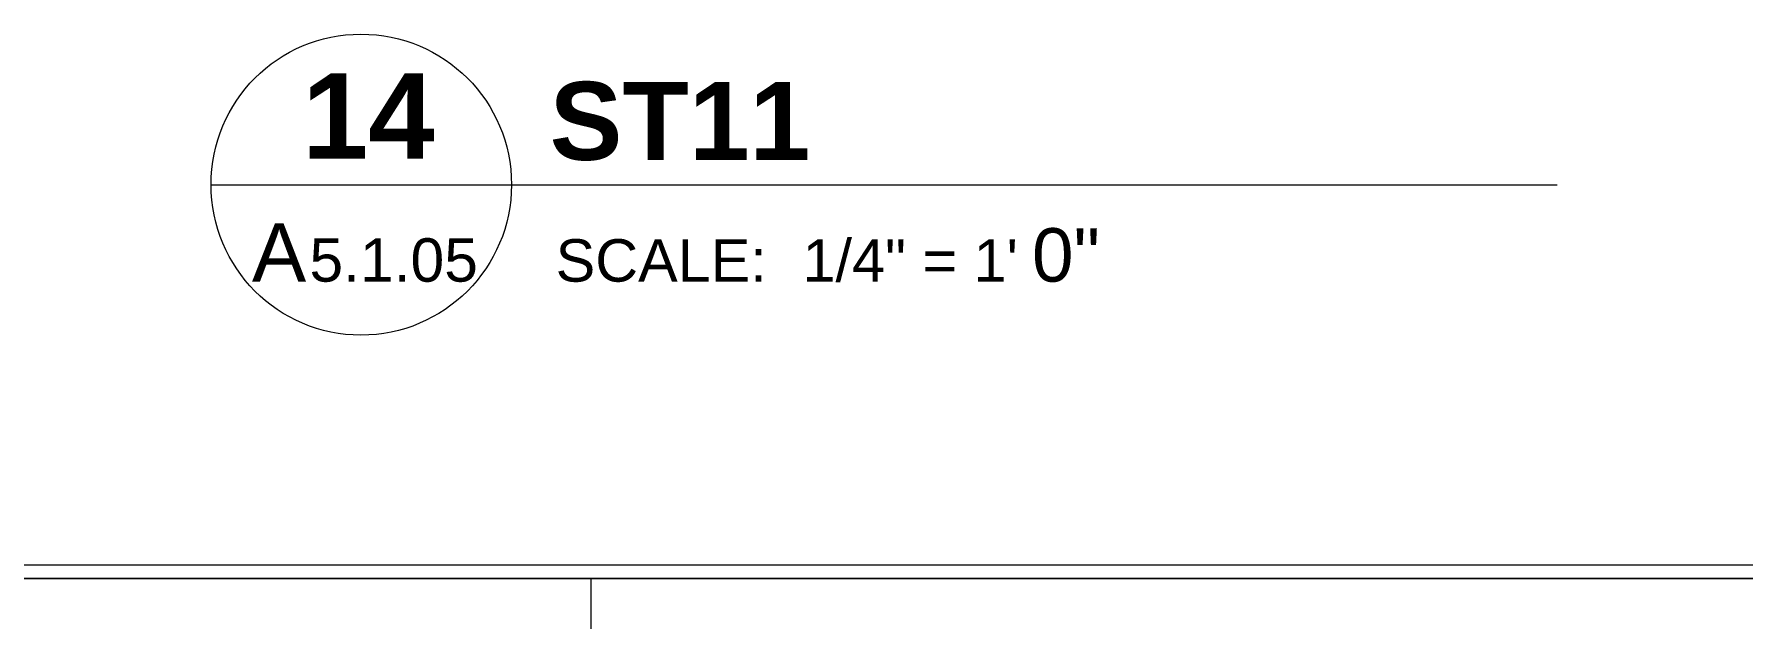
# Model space of a CAD drawing. Header units: inches. Extents: x -6061 to 13621, y -296 to 7483.
# Drawn here: x -5772.6 to -5568, y -277.7 to -206.5 of the extents above; entities that cross this region are included whole.
import ezdxf

# ---------------------------------------------------------------- set-up
doc = ezdxf.new("R2010")
doc.units = ezdxf.units.IN
doc.header["$MEASUREMENT"] = 0
doc.layers.get('0').update_dxf_attribs({"linetype": 'CONTINUOUS'})
doc.styles.add('Arial$001H0', font='arial.ttf')
doc.styles.add('Arial$101H0', font='arialbd.ttf')

msp = doc.modelspace()

# ---------------------------------------------------------------- linework, layer by layer
at = {"color": 7, "linetype": 'Continuous', "lineweight": 9, "true_color": 0x000007}
for p, q in [((-5751.38872, -224.52489), (-5751.38872, -224.52489)), ((-5751.38872, -224.52489), (-5590.24664, -224.52489)), ((-5715.42809, -224.52489), (-5715.42809, -224.52489)), ((-5994.06293, -271.69819), (-4553.39506, -271.69819)), ((-4554.59642, -270.09638), (-5992.46112, -270.09638))]:
    msp.add_line(p, q, dxfattribs=at)
at = {"color": 8, "linetype": 'Continuous', "lineweight": 9, "true_color": 0x7f7f7f}
for p, q in [((-4553.39506, -271.69819), (-6000.06972, -271.69819)), ((-5705.89732, -277.70498), (-5705.89732, -271.69819))]:
    msp.add_line(p, q, dxfattribs=at)
at = {"color": 7, "linetype": 'Continuous', "lineweight": 9, "true_color": 0x000007}
for points in [[(-5751.38872, -224.52489), (-5751.38872, -214.51357), (-5743.37967, -206.50453), (-5733.44845, -206.50453)], [(-5733.44845, -206.50453), (-5723.51723, -206.50453), (-5715.42809, -214.51357), (-5715.42809, -224.52489)], [(-5733.44845, -242.54525), (-5743.37967, -242.54525), (-5751.38872, -234.45611), (-5751.38872, -224.52489)], [(-5715.42809, -224.52489), (-5715.42809, -234.45611), (-5723.51723, -242.54525), (-5733.44845, -242.54525)]]:
    msp.add_open_spline(points, degree=3, dxfattribs=at)

# ---------------------------------------------------------------- texts
at = {"color": 7, "true_color": 0x000007}
for s, height, style, p in [('14', 10.199154, 'Arial$101H0', (-5740.49655, -221.40139)), ('ST11', 9.344675, 'Arial$101H0', (-5710.8631, -221.56157)), ('A', 6.97383, 'Arial$001H0', (-5746.50333, -236.13803)), ('5.1.05', 5.192527, 'Arial$001H0', (-5739.61555, -236.13803)), ('SCALE:', 5.086183, 'Arial$001H0', (-5710.14225, -236.13803)), ('1/4" = 1\'', 5.083054, 'Arial$001H0', (-5680.58885, -236.13803)), ('0"', 6.400615, 'Arial$001H0', (-5653.11784, -236.13803))]:
    msp.add_text(s, height=height, dxfattribs=dict(at, style=style)).set_placement(p)

doc.saveas('drawing.dxf')
